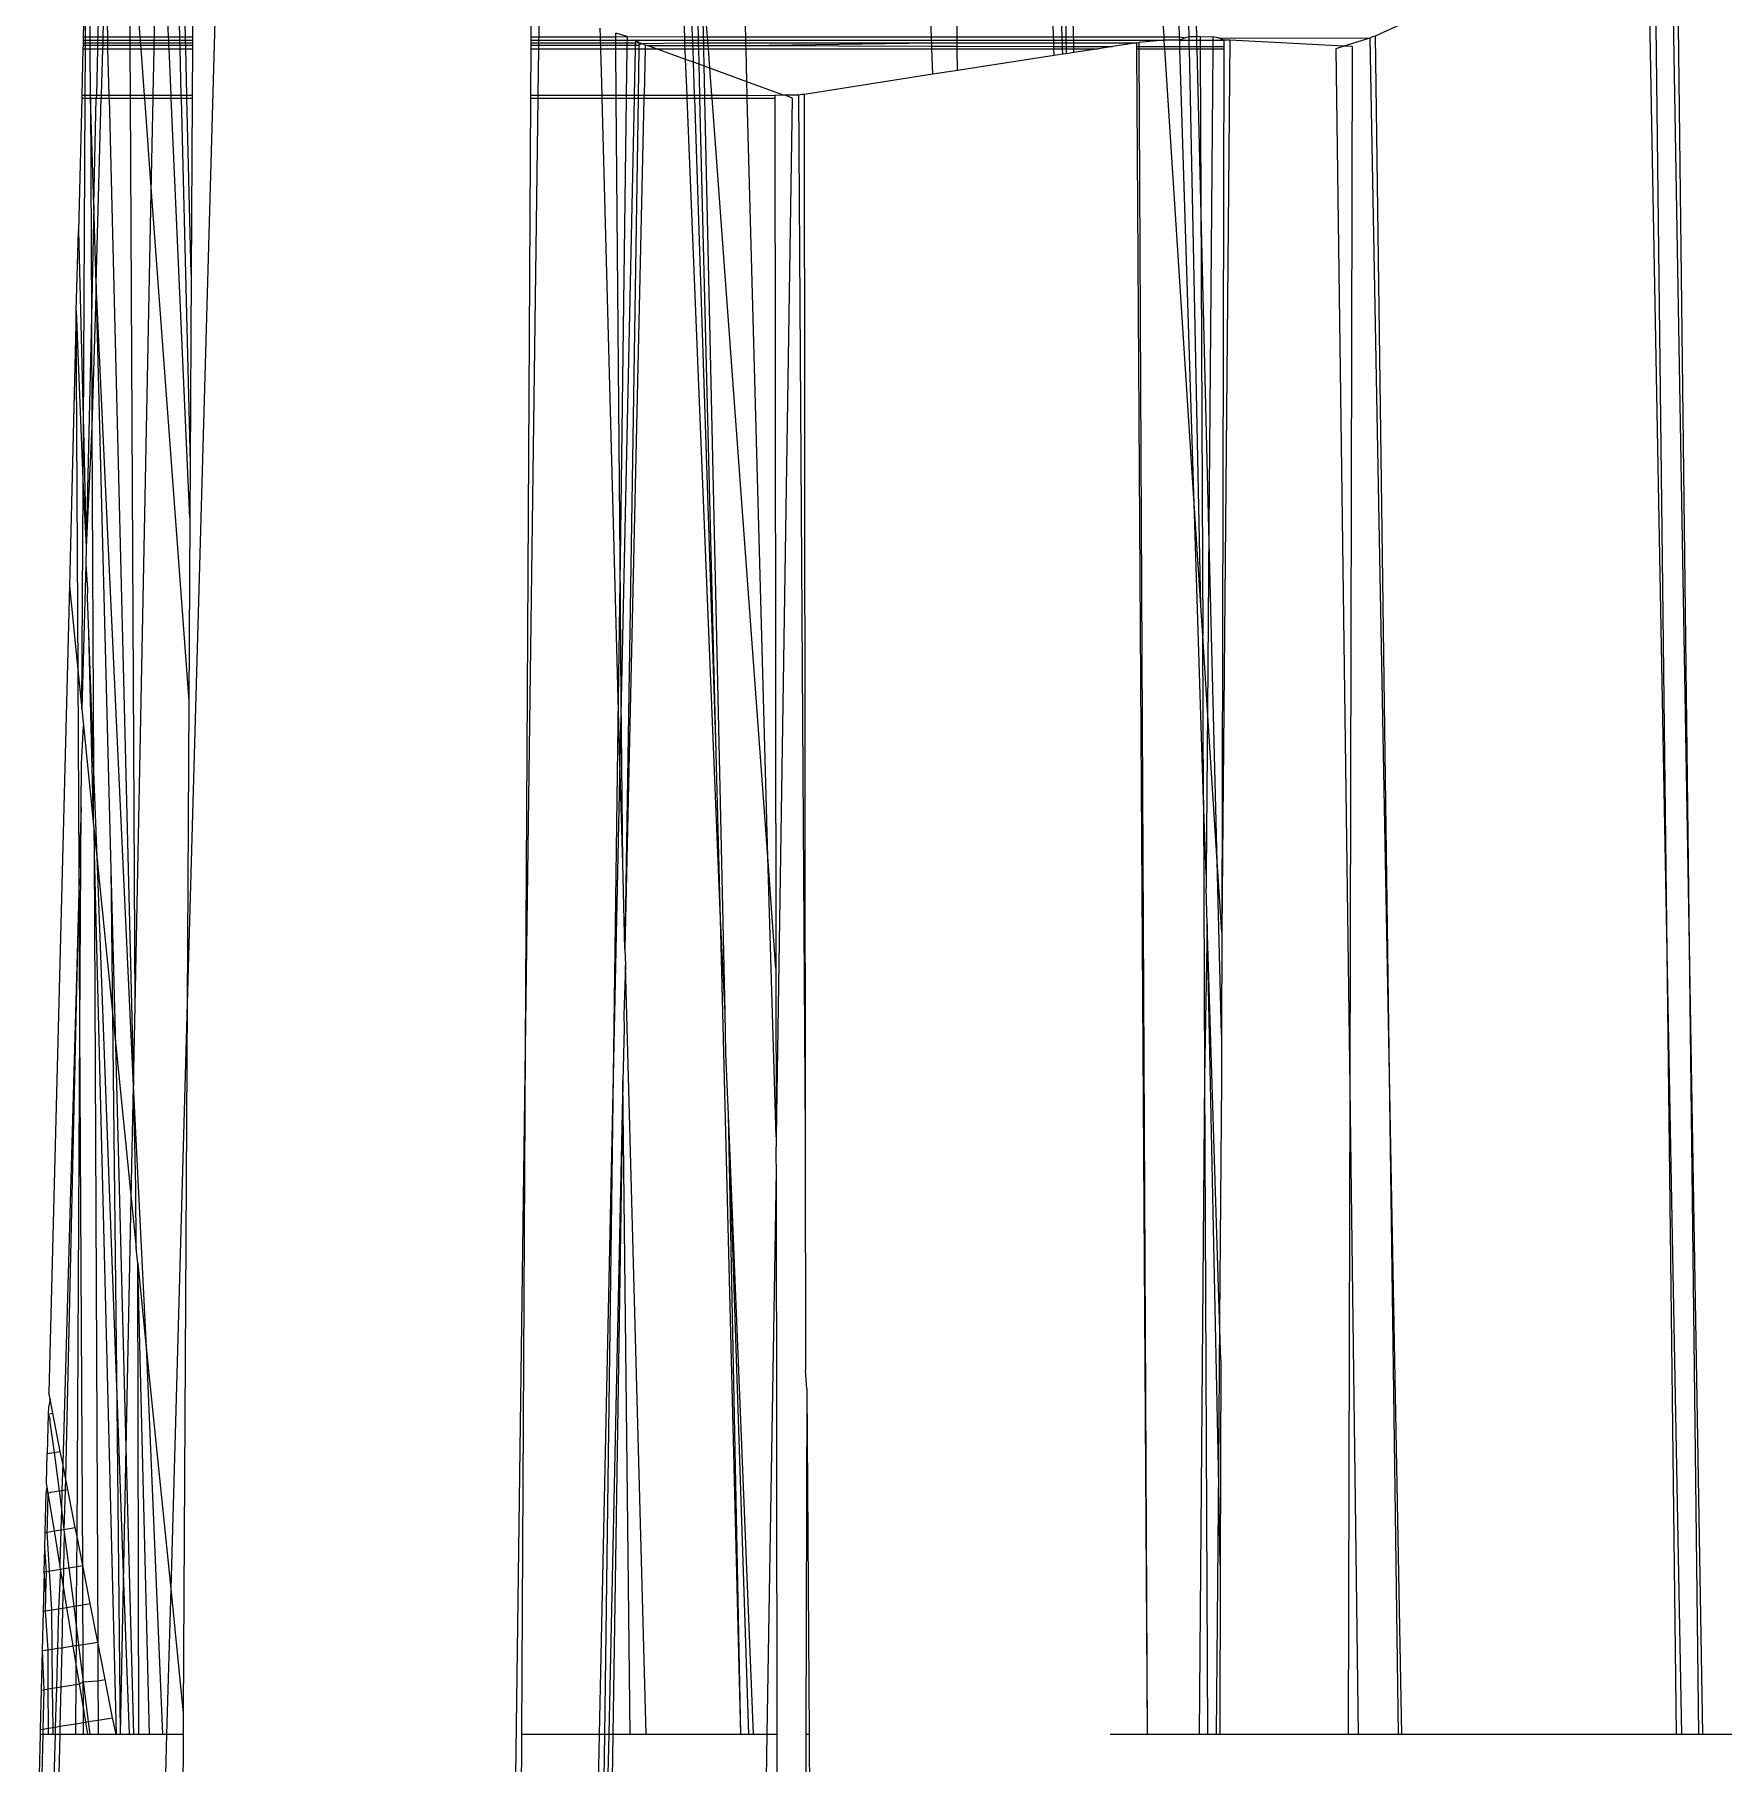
# Model space of a CAD drawing. Extents: x -24961 to 905641, y -154323 to 635957.
# Drawn here: x 396211 to 396237.93, y -143408.36 to -143380.78 of the extents above; entities that cross this region are included whole.
import ezdxf

# ---------------------------------------------------------------- set-up
doc = ezdxf.new("R2010")
doc.units = 0
doc.header["$LTSCALE"] = 1000
doc.header["$MEASUREMENT"] = 0

msp = doc.modelspace()

# ---------------------------------------------------------------- linework, layer by layer
for p, q in [((396237.098, -143378.768), (396237.383, -143395.323)), ((396237.185, -143378.738), (396237.383, -143395.323)), ((396225.302, -143380.821), (396225.23, -143379.066)), ((396225.712, -143380.821), (396225.694, -143378.972)), ((396227.25, -143380.821), (396227.202, -143378.877)), ((396227.386, -143380.821), (396227.322, -143378.877)), ((396227.451, -143380.821), (396227.432, -143378.877)), ((396227.569, -143380.821), (396227.529, -143378.877)), ((396229.01, -143380.821), (396228.884, -143378.877)), ((396229.259, -143380.821), (396229.198, -143378.877)), ((396229.41, -143380.821), (396229.37, -143378.877)), ((396229.532, -143380.821), (396229.483, -143378.877)), ((396236.721, -143378.879), (396237.028, -143395.423)), ((396236.831, -143378.839), (396237.028, -143395.423)), ((396213.897, -143379.78), (396213.432, -143396.238)), ((396221.366, -143380.821), (396221.326, -143379.839)), ((396221.493, -143380.821), (396221.46, -143379.828)), ((396221.585, -143380.821), (396221.559, -143379.797)), ((396221.668, -143380.821), (396221.645, -143379.797)), ((396221.73, -143380.821), (396221.645, -143379.797)), ((396222.339, -143380.821), (396222.308, -143379.656)), ((396211.786, -143380.412), (396211.775, -143380.821)), ((396211.813, -143380.821), (396211.815, -143380.412)), ((396211.884, -143380.821), (396211.882, -143380.412)), ((396212.014, -143380.412), (396212.005, -143380.821)), ((396212.1, -143380.412), (396212.089, -143380.821)), ((396212.165, -143380.821), (396212.155, -143380.412)), ((396212.523, -143380.821), (396212.521, -143380.412)), ((396212.647, -143380.412), (396212.677, -143380.821)), ((396212.909, -143380.821), (396212.917, -143380.412)), ((396213.134, -143380.821), (396213.116, -143380.412)), ((396213.3, -143380.412), (396213.31, -143380.821)), ((396213.405, -143380.821), (396213.395, -143380.412)), ((396213.52, -143380.412), (396213.518, -143380.821)), ((396218.915, -143380.372), (396218.912, -143380.821)), ((396219.044, -143380.372), (396219.038, -143380.821)), ((396220.023, -143380.821), (396220.019, -143380.681)), ((396232.818, -143380.608), (396232.379, -143380.808)), ((396211.77, -143381.01), (396211.752, -143381.749)), ((396211.772, -143380.951), (396211.77, -143381.01)), ((396211.77, -143381.01), (396211.812, -143381.01)), ((396211.773, -143380.916), (396211.772, -143380.951)), ((396211.772, -143380.951), (396211.812, -143380.951)), ((396211.774, -143380.873), (396211.773, -143380.916)), ((396211.773, -143380.916), (396211.812, -143380.916)), ((396211.775, -143380.821), (396211.774, -143380.873)), ((396211.774, -143380.873), (396211.812, -143380.873)), ((396211.775, -143380.821), (396211.813, -143380.821)), ((396211.807, -143381.749), (396211.812, -143381.01)), ((396211.812, -143380.873), (396211.813, -143380.821)), ((396211.812, -143380.873), (396211.884, -143380.873)), ((396211.812, -143380.916), (396211.812, -143380.873)), ((396211.812, -143380.916), (396211.884, -143380.916)), ((396211.812, -143380.951), (396211.812, -143380.916)), ((396211.812, -143380.951), (396211.885, -143380.951)), ((396211.812, -143381.01), (396211.812, -143380.951)), ((396211.812, -143381.01), (396211.885, -143381.01)), ((396211.813, -143380.821), (396211.884, -143380.821)), ((396211.884, -143380.821), (396212.005, -143380.821)), ((396211.884, -143380.873), (396211.884, -143380.821)), ((396211.884, -143380.873), (396212.004, -143380.873)), ((396211.884, -143380.916), (396211.884, -143380.873)), ((396211.885, -143380.951), (396211.884, -143380.916)), ((396211.884, -143380.916), (396212.003, -143380.916)), ((396211.885, -143381.01), (396211.885, -143380.951)), ((396211.885, -143380.951), (396212.002, -143380.951)), ((396211.888, -143381.749), (396211.885, -143381.01)), ((396211.885, -143381.01), (396212.001, -143381.01)), ((396212.001, -143381.01), (396211.984, -143381.749)), ((396212.002, -143380.951), (396212.001, -143381.01)), ((396212.001, -143381.01), (396212.083, -143381.01)), ((396212.003, -143380.916), (396212.002, -143380.951)), ((396212.002, -143380.951), (396212.085, -143380.951)), ((396212.004, -143380.873), (396212.003, -143380.916)), ((396212.003, -143380.916), (396212.086, -143380.916)), ((396212.005, -143380.821), (396212.004, -143380.873)), ((396212.004, -143380.873), (396212.087, -143380.873)), ((396212.005, -143380.821), (396212.089, -143380.821)), ((396212.083, -143381.01), (396212.062, -143381.749)), ((396212.085, -143380.951), (396212.083, -143381.01)), ((396212.083, -143381.01), (396212.169, -143381.01)), ((396212.086, -143380.916), (396212.085, -143380.951)), ((396212.085, -143380.951), (396212.168, -143380.951)), ((396212.087, -143380.873), (396212.086, -143380.916)), ((396212.086, -143380.916), (396212.167, -143380.916)), ((396212.089, -143380.821), (396212.087, -143380.873)), ((396212.087, -143380.873), (396212.166, -143380.873)), ((396212.089, -143380.821), (396212.165, -143380.821)), ((396212.166, -143380.873), (396212.165, -143380.821)), ((396212.165, -143380.821), (396212.523, -143380.821)), ((396212.167, -143380.916), (396212.166, -143380.873)), ((396212.166, -143380.873), (396212.523, -143380.873)), ((396212.168, -143380.951), (396212.167, -143380.916)), ((396212.167, -143380.916), (396212.523, -143380.916)), ((396212.169, -143381.01), (396212.168, -143380.951)), ((396212.168, -143380.951), (396212.523, -143380.951)), ((396212.188, -143381.749), (396212.169, -143381.01)), ((396212.169, -143381.01), (396212.524, -143381.01)), ((396212.523, -143380.873), (396212.523, -143380.821)), ((396212.523, -143380.821), (396212.677, -143380.821)), ((396212.523, -143380.916), (396212.523, -143380.873)), ((396212.523, -143380.873), (396212.681, -143380.873)), ((396212.523, -143380.951), (396212.523, -143380.916)), ((396212.523, -143380.916), (396212.684, -143380.916)), ((396212.524, -143381.01), (396212.523, -143380.951)), ((396212.523, -143380.951), (396212.686, -143380.951)), ((396212.527, -143381.749), (396212.524, -143381.01)), ((396212.524, -143381.01), (396212.691, -143381.01)), ((396212.677, -143380.821), (396212.681, -143380.873)), ((396212.677, -143380.821), (396212.909, -143380.821)), ((396212.681, -143380.873), (396212.684, -143380.916)), ((396212.681, -143380.873), (396212.908, -143380.873)), ((396212.684, -143380.916), (396212.686, -143380.951)), ((396212.684, -143380.916), (396212.907, -143380.916)), ((396212.686, -143380.951), (396212.691, -143381.01)), ((396212.686, -143380.951), (396212.906, -143380.951)), ((396212.691, -143381.01), (396212.745, -143381.749)), ((396212.691, -143381.01), (396212.905, -143381.01)), ((396212.89, -143381.749), (396212.905, -143381.01)), ((396212.905, -143381.01), (396212.906, -143380.951)), ((396212.905, -143381.01), (396213.143, -143381.01)), ((396212.906, -143380.951), (396212.907, -143380.916)), ((396212.906, -143380.951), (396213.14, -143380.951)), ((396212.907, -143380.916), (396212.908, -143380.873)), ((396212.907, -143380.916), (396213.139, -143380.916)), ((396212.908, -143380.873), (396212.909, -143380.821)), ((396212.908, -143380.873), (396213.137, -143380.873)), ((396212.909, -143380.821), (396213.134, -143380.821)), ((396213.137, -143380.873), (396213.134, -143380.821)), ((396213.134, -143380.821), (396213.31, -143380.821)), ((396213.139, -143380.916), (396213.137, -143380.873)), ((396213.137, -143380.873), (396213.311, -143380.873)), ((396213.14, -143380.951), (396213.139, -143380.916)), ((396213.139, -143380.916), (396213.312, -143380.916)), ((396213.143, -143381.01), (396213.14, -143380.951)), ((396213.14, -143380.951), (396213.313, -143380.951)), ((396213.176, -143381.749), (396213.143, -143381.01)), ((396213.143, -143381.01), (396213.315, -143381.01)), ((396213.31, -143380.821), (396213.311, -143380.873)), ((396213.31, -143380.821), (396213.405, -143380.821)), ((396213.311, -143380.873), (396213.312, -143380.916)), ((396213.311, -143380.873), (396213.406, -143380.873)), ((396213.312, -143380.916), (396213.313, -143380.951)), ((396213.312, -143380.916), (396213.407, -143380.916)), ((396213.313, -143380.951), (396213.315, -143381.01)), ((396213.313, -143380.951), (396213.408, -143380.951)), ((396213.315, -143381.01), (396213.333, -143381.749)), ((396213.315, -143381.01), (396213.41, -143381.01)), ((396213.406, -143380.873), (396213.405, -143380.821)), ((396213.405, -143380.821), (396213.518, -143380.821)), ((396213.407, -143380.916), (396213.406, -143380.873)), ((396213.406, -143380.873), (396213.518, -143380.873)), ((396213.408, -143380.951), (396213.407, -143380.916)), ((396213.407, -143380.916), (396213.517, -143380.916)), ((396213.41, -143381.01), (396213.408, -143380.951)), ((396213.408, -143380.951), (396213.517, -143380.951)), ((396213.428, -143381.749), (396213.41, -143381.01)), ((396213.41, -143381.01), (396213.517, -143381.01)), ((396213.517, -143381.01), (396213.513, -143381.749)), ((396213.518, -143380.873), (396213.517, -143380.916)), ((396213.517, -143380.916), (396213.517, -143380.951)), ((396213.517, -143380.951), (396213.517, -143381.01)), ((396213.518, -143380.821), (396213.518, -143380.873)), ((396218.911, -143381.01), (396218.907, -143381.749)), ((396218.912, -143380.916), (396218.911, -143380.951)), ((396218.911, -143380.951), (396219.036, -143380.951)), ((396218.911, -143380.951), (396218.911, -143381.01)), ((396218.911, -143381.01), (396219.035, -143381.01)), ((396218.912, -143380.821), (396219.038, -143380.821)), ((396218.912, -143380.821), (396218.912, -143380.873)), ((396218.912, -143380.873), (396219.037, -143380.873)), ((396218.912, -143380.873), (396218.912, -143380.916)), ((396218.912, -143380.916), (396219.036, -143380.916)), ((396219.035, -143381.01), (396219.025, -143381.749)), ((396219.036, -143380.951), (396219.035, -143381.01)), ((396219.035, -143381.01), (396220.028, -143381.01)), ((396219.037, -143380.873), (396219.036, -143380.916)), ((396219.036, -143380.916), (396220.026, -143380.916)), ((396219.036, -143380.916), (396219.036, -143380.951)), ((396219.036, -143380.951), (396220.027, -143380.951)), ((396219.038, -143380.821), (396219.037, -143380.873)), ((396219.037, -143380.873), (396220.025, -143380.873)), ((396219.038, -143380.821), (396220.023, -143380.821)), ((396220.023, -143380.821), (396220.266, -143380.821)), ((396220.025, -143380.873), (396220.023, -143380.821)), ((396220.026, -143380.916), (396220.025, -143380.873)), ((396220.025, -143380.873), (396220.267, -143380.873)), ((396220.026, -143380.916), (396220.267, -143380.916)), ((396220.027, -143380.951), (396220.026, -143380.916)), ((396220.027, -143380.951), (396220.267, -143380.951)), ((396220.028, -143381.01), (396220.027, -143380.951)), ((396220.028, -143381.01), (396220.268, -143381.01)), ((396220.048, -143381.749), (396220.028, -143381.01)), ((396220.447, -143380.817), (396220.266, -143380.76)), ((396220.266, -143380.821), (396220.266, -143380.76)), ((396220.266, -143380.821), (396220.447, -143380.817)), ((396220.267, -143380.873), (396220.266, -143380.821)), ((396220.267, -143380.916), (396220.267, -143380.873)), ((396220.267, -143380.873), (396220.447, -143380.873)), ((396220.267, -143380.951), (396220.267, -143380.916)), ((396220.267, -143380.916), (396220.446, -143380.916)), ((396220.267, -143380.951), (396220.446, -143380.951)), ((396220.268, -143381.01), (396220.267, -143380.951)), ((396220.274, -143381.749), (396220.268, -143381.01)), ((396220.268, -143381.01), (396220.445, -143381.01)), ((396220.445, -143381.01), (396220.435, -143381.749)), ((396220.446, -143380.951), (396220.445, -143381.01)), ((396220.445, -143381.01), (396220.577, -143381.01)), ((396220.447, -143380.873), (396220.446, -143380.916)), ((396220.446, -143380.916), (396220.579, -143380.916)), ((396220.446, -143380.916), (396220.446, -143380.951)), ((396220.446, -143380.951), (396220.578, -143380.951)), ((396220.447, -143380.817), (396221.366, -143380.821)), ((396220.447, -143380.817), (396220.447, -143380.873)), ((396220.447, -143380.873), (396220.58, -143380.872)), ((396220.577, -143381.01), (396220.561, -143381.749)), ((396220.578, -143380.951), (396220.577, -143381.01)), ((396220.577, -143381.01), (396220.634, -143381.01)), ((396220.579, -143380.916), (396220.578, -143380.951)), ((396220.578, -143380.951), (396220.635, -143380.951)), ((396220.58, -143380.872), (396220.579, -143380.916)), ((396220.579, -143380.916), (396220.636, -143380.908)), ((396220.636, -143380.908), (396220.58, -143380.872)), ((396220.58, -143380.872), (396221.368, -143380.873)), ((396220.634, -143381.01), (396220.623, -143381.749)), ((396220.635, -143380.951), (396220.634, -143381.01)), ((396220.634, -143381.01), (396220.734, -143381.01)), ((396220.636, -143380.908), (396220.635, -143380.951)), ((396220.635, -143380.951), (396220.685, -143380.926)), ((396220.636, -143380.908), (396220.685, -143380.926)), ((396220.685, -143380.926), (396221.369, -143380.916)), ((396220.735, -143380.951), (396220.685, -143380.926)), ((396220.734, -143381.01), (396220.718, -143381.749)), ((396220.735, -143380.951), (396220.734, -143381.01)), ((396220.734, -143381.01), (396220.915, -143381.01)), ((396220.768, -143380.956), (396220.735, -143380.951)), ((396220.915, -143381.01), (396220.768, -143380.956)), ((396220.768, -143380.956), (396221.371, -143380.957)), ((396221.38, -143381.179), (396220.915, -143381.01)), ((396220.915, -143381.01), (396221.373, -143381.01)), ((396221.366, -143380.821), (396221.493, -143380.821)), ((396221.368, -143380.873), (396221.366, -143380.821)), ((396221.368, -143380.873), (396221.495, -143380.873)), ((396221.369, -143380.916), (396221.368, -143380.873)), ((396221.371, -143380.957), (396221.369, -143380.916)), ((396221.369, -143380.916), (396221.496, -143380.916)), ((396221.373, -143381.01), (396221.371, -143380.957)), ((396221.371, -143380.957), (396221.498, -143380.958)), ((396221.38, -143381.179), (396221.373, -143381.01)), ((396221.373, -143381.01), (396221.499, -143381.01)), ((396221.493, -143380.821), (396221.585, -143380.821)), ((396221.495, -143380.873), (396221.493, -143380.821)), ((396221.495, -143380.873), (396221.586, -143380.873)), ((396221.496, -143380.916), (396221.495, -143380.873)), ((396221.498, -143380.958), (396221.496, -143380.916)), ((396221.496, -143380.916), (396221.587, -143380.916)), ((396221.499, -143381.01), (396221.498, -143380.958)), ((396221.498, -143380.958), (396221.588, -143380.958)), ((396221.507, -143381.226), (396221.499, -143381.01)), ((396221.499, -143381.01), (396221.589, -143381.01)), ((396221.585, -143380.821), (396221.668, -143380.821)), ((396221.586, -143380.873), (396221.585, -143380.821)), ((396221.587, -143380.916), (396221.586, -143380.873)), ((396221.586, -143380.873), (396221.669, -143380.873)), ((396221.588, -143380.958), (396221.587, -143380.916)), ((396221.587, -143380.916), (396221.67, -143380.916)), ((396221.589, -143381.01), (396221.588, -143380.958)), ((396221.588, -143380.958), (396221.671, -143380.958)), ((396221.596, -143381.258), (396221.589, -143381.01)), ((396221.589, -143381.01), (396221.672, -143381.01)), ((396221.669, -143380.873), (396221.668, -143380.821)), ((396221.668, -143380.821), (396221.73, -143380.821)), ((396221.67, -143380.916), (396221.669, -143380.873)), ((396221.669, -143380.873), (396221.734, -143380.873)), ((396221.671, -143380.958), (396221.67, -143380.916)), ((396221.67, -143380.916), (396221.737, -143380.916)), ((396221.672, -143381.01), (396221.671, -143380.958)), ((396221.671, -143380.958), (396221.74, -143380.958)), ((396221.678, -143381.288), (396221.672, -143381.01)), ((396221.672, -143381.01), (396221.744, -143381.01)), ((396221.73, -143380.821), (396222.339, -143380.821)), ((396221.734, -143380.873), (396221.73, -143380.821)), ((396221.734, -143380.873), (396222.34, -143380.873)), ((396221.737, -143380.916), (396221.734, -143380.873)), ((396221.74, -143380.958), (396221.737, -143380.916)), ((396221.737, -143380.916), (396222.342, -143380.916)), ((396221.744, -143381.01), (396221.74, -143380.958)), ((396221.74, -143380.958), (396222.343, -143380.96)), ((396221.767, -143381.321), (396221.744, -143381.01)), ((396221.744, -143381.01), (396222.344, -143381.01)), ((396222.339, -143380.821), (396225.302, -143380.821)), ((396222.34, -143380.873), (396222.339, -143380.821)), ((396222.34, -143380.873), (396225.304, -143380.873)), ((396222.342, -143380.916), (396222.34, -143380.873)), ((396222.342, -143380.916), (396225.306, -143380.916)), ((396222.343, -143380.96), (396222.342, -143380.916)), ((396222.343, -143380.96), (396225.306, -143380.916)), ((396222.344, -143381.01), (396222.343, -143380.96)), ((396222.343, -143380.96), (396225.308, -143380.968)), ((396222.358, -143381.537), (396222.344, -143381.01)), ((396222.344, -143381.01), (396225.309, -143381.01)), ((396225.304, -143380.873), (396225.302, -143380.821)), ((396225.302, -143380.821), (396225.712, -143380.821)), ((396225.306, -143380.916), (396225.304, -143380.873)), ((396225.304, -143380.873), (396225.713, -143380.873)), ((396225.308, -143380.968), (396225.306, -143380.916)), ((396225.306, -143380.916), (396225.713, -143380.916)), ((396225.309, -143381.01), (396225.308, -143380.968)), ((396225.308, -143380.968), (396225.714, -143380.969)), ((396225.326, -143381.417), (396225.309, -143381.01)), ((396225.309, -143381.01), (396225.714, -143381.01)), ((396225.713, -143380.873), (396225.712, -143380.821)), ((396225.712, -143380.821), (396227.25, -143380.821)), ((396225.713, -143380.916), (396225.713, -143380.873)), ((396225.713, -143380.873), (396227.252, -143380.873)), ((396225.714, -143380.969), (396225.713, -143380.916)), ((396225.713, -143380.916), (396227.253, -143380.916)), ((396225.714, -143381.01), (396225.714, -143380.969)), ((396225.714, -143380.969), (396227.254, -143380.973)), ((396225.717, -143381.357), (396225.714, -143381.01)), ((396225.714, -143381.01), (396227.255, -143381.01)), ((396227.252, -143380.873), (396227.25, -143380.821)), ((396227.25, -143380.821), (396227.386, -143380.821)), ((396227.253, -143380.916), (396227.252, -143380.873)), ((396227.252, -143380.873), (396227.388, -143380.873)), ((396227.254, -143380.973), (396227.253, -143380.916)), ((396227.253, -143380.916), (396227.39, -143380.916)), ((396227.255, -143381.01), (396227.254, -143380.973)), ((396227.254, -143380.973), (396227.391, -143380.973)), ((396227.258, -143381.119), (396227.255, -143381.01)), ((396227.255, -143381.01), (396227.393, -143381.01)), ((396227.388, -143380.873), (396227.386, -143380.821)), ((396227.386, -143380.821), (396227.451, -143380.821)), ((396227.39, -143380.916), (396227.388, -143380.873)), ((396227.388, -143380.873), (396227.452, -143380.873)), ((396227.391, -143380.973), (396227.39, -143380.916)), ((396227.39, -143380.916), (396227.452, -143380.916)), ((396227.393, -143381.01), (396227.391, -143380.973)), ((396227.391, -143380.973), (396227.453, -143380.973)), ((396227.396, -143381.098), (396227.393, -143381.01)), ((396227.393, -143381.01), (396227.453, -143381.01)), ((396227.452, -143380.873), (396227.451, -143380.821)), ((396227.451, -143380.821), (396227.569, -143380.821)), ((396227.452, -143380.916), (396227.452, -143380.873)), ((396227.452, -143380.873), (396227.57, -143380.873)), ((396227.453, -143380.973), (396227.452, -143380.916)), ((396227.452, -143380.916), (396227.571, -143380.916)), ((396227.453, -143381.01), (396227.453, -143380.973)), ((396227.453, -143380.973), (396227.572, -143380.974)), ((396227.454, -143381.089), (396227.453, -143381.01)), ((396227.453, -143381.01), (396227.572, -143381.01)), ((396227.57, -143380.873), (396227.569, -143380.821)), ((396227.569, -143380.821), (396229.01, -143380.821)), ((396227.571, -143380.916), (396227.57, -143380.873)), ((396227.57, -143380.873), (396229.013, -143380.873)), ((396227.572, -143380.974), (396227.571, -143380.916)), ((396227.571, -143380.916), (396228.57, -143380.916)), ((396227.572, -143381.01), (396227.572, -143380.974)), ((396227.572, -143380.974), (396228.19, -143380.975)), ((396227.574, -143381.07), (396227.572, -143381.01)), ((396227.572, -143381.01), (396227.967, -143381.01)), ((396227.967, -143381.01), (396227.574, -143381.07)), ((396228.19, -143380.975), (396227.967, -143381.01)), ((396228.57, -143380.916), (396228.19, -143380.975)), ((396228.57, -143380.916), (396228.606, -143380.912)), ((396228.57, -143380.916), (396228.57, -143380.975)), ((396228.57, -143380.975), (396228.606, -143380.975)), ((396228.57, -143380.975), (396228.57, -143381.01)), ((396228.57, -143381.01), (396228.607, -143381.01)), ((396228.57, -143381.01), (396228.744, -143407.896)), ((396229.013, -143380.873), (396228.606, -143380.912)), ((396228.606, -143380.912), (396228.606, -143380.975)), ((396228.606, -143380.975), (396229.02, -143380.975)), ((396228.606, -143380.975), (396228.607, -143381.01)), ((396228.607, -143381.01), (396228.744, -143407.896)), ((396228.607, -143381.01), (396229.022, -143381.01)), ((396229.013, -143380.873), (396229.01, -143380.821)), ((396229.01, -143380.821), (396229.259, -143380.821)), ((396229.02, -143380.975), (396229.013, -143380.873)), ((396229.26, -143380.873), (396229.013, -143380.873)), ((396229.02, -143380.975), (396229.263, -143380.975)), ((396229.022, -143381.01), (396229.02, -143380.975)), ((396229.022, -143381.01), (396229.264, -143381.01)), ((396229.49, -143388.262), (396229.022, -143381.01)), ((396229.26, -143380.873), (396229.259, -143380.821)), ((396229.259, -143380.821), (396229.349, -143380.836)), ((396229.349, -143380.836), (396229.26, -143380.873)), ((396229.263, -143380.975), (396229.26, -143380.873)), ((396229.26, -143380.873), (396229.411, -143380.873)), ((396229.264, -143381.01), (396229.263, -143380.975)), ((396229.263, -143380.975), (396229.413, -143380.975)), ((396229.49, -143388.262), (396229.264, -143381.01)), ((396229.264, -143381.01), (396229.414, -143381.01)), ((396229.41, -143380.821), (396229.349, -143380.836)), ((396229.411, -143380.873), (396229.41, -143380.821)), ((396229.532, -143380.821), (396229.41, -143380.821)), ((396229.413, -143380.975), (396229.411, -143380.873)), ((396229.411, -143380.873), (396229.533, -143380.873)), ((396229.414, -143381.01), (396229.413, -143380.975)), ((396229.413, -143380.975), (396229.536, -143380.975)), ((396229.414, -143381.01), (396229.537, -143381.01)), ((396229.596, -143389.889), (396229.414, -143381.01)), ((396229.586, -143380.812), (396229.532, -143380.821)), ((396229.533, -143380.873), (396229.532, -143380.821)), ((396229.536, -143380.975), (396229.533, -143380.873)), ((396229.533, -143380.873), (396229.586, -143380.873)), ((396229.537, -143381.01), (396229.536, -143380.975)), ((396229.536, -143380.975), (396229.586, -143380.975)), ((396229.597, -143383.433), (396229.537, -143381.01)), ((396229.537, -143381.01), (396229.587, -143381.01)), ((396229.586, -143380.812), (396229.586, -143380.873)), ((396229.586, -143380.812), (396229.791, -143380.821)), ((396229.586, -143380.873), (396229.586, -143380.975)), ((396229.586, -143380.873), (396229.79, -143380.873)), ((396229.586, -143380.975), (396229.789, -143380.975)), ((396229.586, -143380.975), (396229.587, -143381.01)), ((396229.587, -143381.01), (396229.597, -143383.433)), ((396229.587, -143381.01), (396229.789, -143381.01)), ((396229.789, -143381.01), (396229.727, -143388.668)), ((396229.79, -143380.873), (396229.789, -143380.975)), ((396229.789, -143380.975), (396229.789, -143381.01)), ((396229.789, -143380.975), (396229.965, -143380.975)), ((396229.789, -143381.01), (396229.965, -143381.01)), ((396229.791, -143380.821), (396229.79, -143380.873)), ((396229.79, -143380.873), (396229.965, -143380.873)), ((396229.872, -143380.837), (396229.791, -143380.821)), ((396229.965, -143380.873), (396229.872, -143380.837)), ((396229.872, -143380.837), (396232.294, -143380.84)), ((396230.06, -143380.873), (396229.932, -143395.1)), ((396229.965, -143381.01), (396229.932, -143395.1)), ((396230.06, -143380.873), (396229.965, -143380.873)), ((396229.965, -143380.873), (396229.965, -143380.975)), ((396229.965, -143380.975), (396229.965, -143381.01)), ((396231.877, -143380.968), (396230.06, -143380.873)), ((396231.877, -143380.968), (396231.748, -143381.01)), ((396231.748, -143381.01), (396231.971, -143397.587)), ((396232.294, -143380.84), (396231.877, -143380.968)), ((396232.01, -143380.975), (396231.877, -143380.968)), ((396232.01, -143380.975), (396231.971, -143397.587)), ((396232.337, -143380.821), (396232.294, -143380.84)), ((396232.294, -143380.84), (396232.602, -143397.385)), ((396232.379, -143380.808), (396232.337, -143380.821)), ((396232.379, -143380.808), (396232.602, -143397.385)), ((396221.403, -143381.749), (396221.38, -143381.179)), ((396221.507, -143381.226), (396221.38, -143381.179)), ((396221.524, -143381.749), (396221.507, -143381.226)), ((396221.596, -143381.258), (396221.507, -143381.226)), ((396221.608, -143381.749), (396221.596, -143381.258)), ((396221.678, -143381.288), (396221.596, -143381.258)), ((396227.258, -143381.119), (396225.717, -143381.357)), ((396227.396, -143381.098), (396227.258, -143381.119)), ((396227.454, -143381.089), (396227.396, -143381.098)), ((396227.574, -143381.07), (396227.454, -143381.089)), ((396221.688, -143381.749), (396221.678, -143381.288)), ((396221.767, -143381.321), (396221.678, -143381.288)), ((396221.799, -143381.749), (396221.767, -143381.321)), ((396222.358, -143381.537), (396221.767, -143381.321)), ((396222.94, -143381.749), (396222.358, -143381.537)), ((396222.364, -143381.749), (396222.358, -143381.537)), ((396225.326, -143381.417), (396223.269, -143381.741)), ((396225.717, -143381.357), (396225.326, -143381.417)), ((396211.75, -143381.799), (396211.697, -143383.913)), ((396211.752, -143381.749), (396211.75, -143381.799)), ((396211.75, -143381.799), (396211.807, -143381.799)), ((396211.752, -143381.749), (396211.807, -143381.749)), ((396211.777, -143387.102), (396211.807, -143381.799)), ((396211.807, -143381.749), (396211.888, -143381.749)), ((396211.807, -143381.799), (396211.807, -143381.749)), ((396211.807, -143381.799), (396211.889, -143381.799)), ((396211.889, -143381.799), (396211.888, -143381.749)), ((396211.888, -143381.749), (396211.984, -143381.749)), ((396211.945, -143383.503), (396211.889, -143381.799)), ((396211.889, -143381.799), (396211.905, -143385.287)), ((396211.889, -143381.799), (396211.983, -143381.799)), ((396211.945, -143383.503), (396211.983, -143381.799)), ((396211.978, -143384.758), (396212.061, -143381.799)), ((396211.984, -143381.749), (396211.983, -143381.799)), ((396211.983, -143381.799), (396212.061, -143381.799)), ((396211.984, -143381.749), (396212.062, -143381.749)), ((396212.062, -143381.749), (396212.061, -143381.799)), ((396212.061, -143381.799), (396212.189, -143381.799)), ((396212.062, -143381.749), (396212.188, -143381.749)), ((396212.189, -143381.799), (396212.188, -143381.749)), ((396212.188, -143381.749), (396212.527, -143381.749)), ((396212.189, -143381.799), (396212.528, -143381.799)), ((396212.189, -143381.799), (396212.575, -143397.55)), ((396212.528, -143381.799), (396212.527, -143381.749)), ((396212.527, -143381.749), (396212.745, -143381.749)), ((396212.528, -143381.799), (396212.749, -143381.799)), ((396212.601, -143396.285), (396212.528, -143381.799)), ((396212.745, -143381.749), (396212.749, -143381.799)), ((396212.745, -143381.749), (396212.89, -143381.749)), ((396212.749, -143381.799), (396212.859, -143383.295)), ((396212.749, -143381.799), (396212.889, -143381.799)), ((396212.859, -143383.295), (396212.889, -143381.799)), ((396212.889, -143381.799), (396212.89, -143381.749)), ((396212.889, -143381.799), (396213.178, -143381.799)), ((396212.89, -143381.749), (396213.176, -143381.749)), ((396213.178, -143381.799), (396213.176, -143381.749)), ((396213.176, -143381.749), (396213.333, -143381.749)), ((396213.475, -143388.495), (396213.178, -143381.799)), ((396213.178, -143381.799), (396213.334, -143381.799)), ((396213.333, -143381.749), (396213.334, -143381.799)), ((396213.333, -143381.749), (396213.428, -143381.749)), ((396213.334, -143381.799), (396213.48, -143387.623)), ((396213.334, -143381.799), (396213.429, -143381.799)), ((396213.429, -143381.799), (396213.428, -143381.749)), ((396213.428, -143381.749), (396213.513, -143381.749)), ((396213.497, -143384.602), (396213.429, -143381.799)), ((396213.429, -143381.799), (396213.513, -143381.799)), ((396213.513, -143381.799), (396213.497, -143384.602)), ((396213.513, -143381.749), (396213.513, -143381.799)), ((396219.025, -143381.799), (396218.823, -143396.95)), ((396218.907, -143381.799), (396218.823, -143396.95)), ((396218.907, -143381.749), (396219.025, -143381.749)), ((396218.907, -143381.749), (396218.907, -143381.799)), ((396218.907, -143381.799), (396219.025, -143381.799)), ((396219.025, -143381.749), (396220.048, -143381.749)), ((396219.025, -143381.749), (396219.025, -143381.799)), ((396219.025, -143381.799), (396220.049, -143381.799)), ((396220.048, -143381.749), (396220.274, -143381.749)), ((396220.049, -143381.799), (396220.048, -143381.749)), ((396220.049, -143381.799), (396220.275, -143381.799)), ((396220.307, -143391.377), (396220.049, -143381.799)), ((396220.275, -143381.799), (396220.274, -143381.749)), ((396220.274, -143381.749), (396220.435, -143381.749)), ((396220.275, -143381.799), (396220.434, -143381.799)), ((396220.336, -143389.149), (396220.275, -143381.799)), ((396220.434, -143381.799), (396220.336, -143389.149)), ((396220.56, -143381.799), (396220.355, -143391.383)), ((396220.622, -143381.799), (396220.414, -143395.367)), ((396220.717, -143381.799), (396220.414, -143395.367)), ((396220.435, -143381.749), (396220.434, -143381.799)), ((396220.434, -143381.799), (396220.56, -143381.799)), ((396220.435, -143381.749), (396220.561, -143381.749)), ((396220.561, -143381.749), (396220.56, -143381.799)), ((396220.56, -143381.799), (396220.622, -143381.799)), ((396220.561, -143381.749), (396220.623, -143381.749)), ((396220.623, -143381.749), (396220.622, -143381.799)), ((396220.622, -143381.799), (396220.717, -143381.799)), ((396220.623, -143381.749), (396220.718, -143381.749)), ((396220.718, -143381.749), (396220.717, -143381.799)), ((396220.717, -143381.799), (396221.405, -143381.799)), ((396220.718, -143381.749), (396221.403, -143381.749)), ((396221.405, -143381.799), (396221.403, -143381.749)), ((396221.403, -143381.749), (396221.524, -143381.749)), ((396221.936, -143394.89), (396221.405, -143381.799)), ((396221.405, -143381.799), (396221.526, -143381.799)), ((396221.526, -143381.799), (396221.524, -143381.749)), ((396221.524, -143381.749), (396221.608, -143381.749)), ((396221.865, -143392.041), (396221.526, -143381.799)), ((396221.526, -143381.799), (396221.609, -143381.799)), ((396221.609, -143381.799), (396221.608, -143381.749)), ((396221.608, -143381.749), (396221.688, -143381.749)), ((396221.865, -143392.041), (396221.609, -143381.799)), ((396221.609, -143381.799), (396221.689, -143381.799)), ((396221.689, -143381.799), (396221.688, -143381.749)), ((396221.688, -143381.749), (396221.799, -143381.749)), ((396222.009, -143396.385), (396221.689, -143381.799)), ((396221.689, -143381.799), (396221.802, -143381.799)), ((396221.802, -143381.799), (396221.799, -143381.749)), ((396221.799, -143381.749), (396222.364, -143381.749)), ((396222.69, -143393.898), (396221.802, -143381.799)), ((396221.802, -143381.799), (396222.365, -143381.799)), ((396222.365, -143381.799), (396222.364, -143381.749)), ((396222.364, -143381.749), (396222.805, -143381.753)), ((396222.69, -143393.898), (396222.365, -143381.799)), ((396222.365, -143381.799), (396222.806, -143381.799)), ((396222.94, -143381.749), (396222.805, -143381.753)), ((396222.805, -143381.753), (396222.806, -143381.799)), ((396222.806, -143381.799), (396222.821, -143395.681)), ((396223.078, -143381.799), (396222.824, -143398.366)), ((396222.969, -143381.749), (396222.94, -143381.749)), ((396223.18, -143381.749), (396222.969, -143381.749)), ((396223.078, -143381.799), (396222.969, -143381.749)), ((396223.232, -143381.741), (396223.18, -143381.749)), ((396223.18, -143381.749), (396223.287, -143398.353)), ((396223.269, -143381.741), (396223.232, -143381.741)), ((396223.269, -143381.741), (396223.287, -143398.353)), ((396212.601, -143396.285), (396212.859, -143383.295)), ((396212.859, -143383.295), (396213.459, -143391.418)), ((396229.727, -143388.668), (396229.597, -143383.433)), ((396229.597, -143383.433), (396229.627, -143390.371)), ((396211.945, -143383.503), (396211.905, -143385.287)), ((396211.978, -143384.758), (396211.945, -143383.503)), ((396211.664, -143385.19), (396211.697, -143383.913)), ((396211.697, -143383.913), (396211.777, -143387.102)), ((396211.978, -143384.758), (396211.913, -143387.035)), ((396212.22, -143394.103), (396211.978, -143384.758)), ((396212.575, -143397.55), (396211.978, -143384.758)), ((396213.497, -143384.602), (396213.48, -143387.623)), ((396211.664, -143385.19), (396211.553, -143389.578)), ((396211.664, -143385.19), (396211.771, -143388.003)), ((396211.693, -143390.969), (396211.664, -143385.19)), ((396211.905, -143385.287), (396211.823, -143388.961)), ((396211.905, -143385.287), (396211.913, -143387.035)), ((396211.913, -143387.035), (396211.823, -143388.961)), ((396211.913, -143387.035), (396211.939, -143392.547)), ((396211.771, -143388.003), (396211.777, -143387.102)), ((396211.777, -143387.102), (396211.823, -143388.961)), ((396213.48, -143387.623), (396213.475, -143388.495)), ((396211.751, -143391.54), (396211.771, -143388.003)), ((396211.771, -143388.003), (396211.823, -143388.961)), ((396229.638, -143392.997), (396229.49, -143388.262)), ((396229.596, -143389.889), (396229.49, -143388.262)), ((396213.475, -143388.495), (396213.459, -143391.418)), ((396229.727, -143388.668), (396229.704, -143391.568)), ((396229.86, -143393.977), (396229.727, -143388.668)), ((396211.823, -143388.961), (396211.817, -143389.237)), ((396211.817, -143389.237), (396211.751, -143391.54)), ((396211.817, -143389.237), (396211.84, -143389.636)), ((396220.336, -143389.149), (396220.307, -143391.377)), ((396220.355, -143391.383), (396220.336, -143389.149)), ((396211.553, -143389.578), (396211.226, -143402.447)), ((396211.553, -143389.578), (396211.693, -143390.969)), ((396211.84, -143389.636), (396211.836, -143389.763)), ((396211.836, -143389.763), (396211.857, -143390.33)), ((396229.627, -143390.371), (396229.596, -143389.889)), ((396211.857, -143390.33), (396211.933, -143393.338)), ((396211.857, -143390.33), (396211.939, -143392.547)), ((396229.704, -143391.568), (396229.627, -143390.371)), ((396229.638, -143392.997), (396229.627, -143390.371)), ((396211.693, -143390.969), (396211.751, -143391.54)), ((396211.709, -143394.074), (396211.693, -143390.969)), ((396213.459, -143391.418), (396213.432, -143396.238)), ((396220.307, -143391.377), (396220.227, -143397.395)), ((396220.334, -143392.384), (396220.307, -143391.377)), ((396220.355, -143391.383), (396220.334, -143392.384)), ((396220.377, -143394.003), (396220.355, -143391.383)), ((396211.751, -143391.54), (396211.779, -143391.813)), ((396229.704, -143391.568), (396229.683, -143394.17)), ((396229.86, -143393.977), (396229.704, -143391.568)), ((396211.746, -143392.418), (396211.779, -143391.813)), ((396211.779, -143391.813), (396211.933, -143393.338)), ((396221.936, -143394.89), (396221.865, -143392.041)), ((396211.742, -143393.112), (396211.746, -143392.418)), ((396211.939, -143392.547), (396211.933, -143393.338)), ((396211.939, -143392.547), (396211.989, -143393.898)), ((396220.334, -143392.384), (396220.227, -143397.395)), ((396220.377, -143394.003), (396220.334, -143392.384)), ((396211.742, -143393.112), (396211.709, -143394.074)), ((396211.722, -143396.618), (396211.742, -143393.112)), ((396229.638, -143392.997), (396229.657, -143397.421)), ((396229.683, -143394.17), (396229.638, -143392.997)), ((396211.933, -143393.338), (396211.944, -143393.446)), ((396211.944, -143393.446), (396211.946, -143393.848)), ((396211.944, -143393.446), (396211.989, -143393.898)), ((396211.946, -143393.848), (396212.298, -143407.896)), ((396211.946, -143393.848), (396212.005, -143406.428)), ((396211.989, -143393.898), (396212.313, -143402.638)), ((396211.989, -143393.898), (396212.246, -143396.435)), ((396222.821, -143395.681), (396222.69, -143393.898)), ((396222.824, -143398.366), (396222.69, -143393.898)), ((396211.71, -143394.25), (396211.709, -143394.074)), ((396212.246, -143396.435), (396212.22, -143394.103)), ((396212.293, -143396.908), (396212.22, -143394.103)), ((396220.414, -143395.367), (396220.377, -143394.003)), ((396229.683, -143394.17), (396229.681, -143394.389)), ((396229.928, -143396.736), (396229.86, -143393.977)), ((396229.932, -143395.1), (396229.86, -143393.977)), ((396211.71, -143394.25), (396211.687, -143395.065)), ((396211.722, -143396.618), (396211.71, -143394.25)), ((396229.699, -143394.973), (396229.681, -143394.389)), ((396211.687, -143395.065), (396211.447, -143403.576)), ((396211.687, -143395.065), (396211.492, -143403.806)), ((396222.261, -143407.896), (396221.936, -143394.89)), ((396222.009, -143396.385), (396221.936, -143394.89)), ((396229.699, -143394.973), (396229.657, -143397.421)), ((396229.896, -143401.28), (396229.699, -143394.973)), ((396229.877, -143403.65), (396229.699, -143394.973)), ((396229.932, -143395.1), (396229.928, -143396.736)), ((396237.383, -143395.323), (396237.533, -143407.896)), ((396237.383, -143395.323), (396237.599, -143407.896)), ((396220.414, -143395.367), (396220.421, -143395.632)), ((396237.028, -143395.423), (396237.177, -143407.896)), ((396237.028, -143395.423), (396237.261, -143407.896)), ((396220.421, -143395.632), (396220.398, -143396.427)), ((396220.751, -143407.896), (396220.421, -143395.632)), ((396222.821, -143395.681), (396222.824, -143398.366)), ((396212.313, -143402.638), (396212.246, -143396.435)), ((396212.246, -143396.435), (396212.293, -143396.908)), ((396212.575, -143397.55), (396212.601, -143396.285)), ((396213.432, -143396.238), (396213.169, -143405.576)), ((396213.432, -143396.238), (396213.37, -143407.561)), ((396220.398, -143396.427), (396220.4, -143396.64)), ((396222.023, -143397.035), (396222.009, -143396.385)), ((396211.675, -143404.742), (396211.722, -143396.618)), ((396211.766, -143405.205), (396211.722, -143396.618)), ((396220.4, -143396.64), (396220.382, -143397.474)), ((396212.293, -143396.908), (396212.54, -143399.345)), ((396212.46, -143403.326), (396212.293, -143396.908)), ((396218.823, -143396.95), (396218.602, -143413.527)), ((396218.823, -143396.95), (396218.762, -143407.896)), ((396229.928, -143396.736), (396229.927, -143397.473)), ((396222.063, -143398.016), (396222.023, -143397.035)), ((396212.54, -143399.345), (396212.575, -143397.55)), ((396212.615, -143399.169), (396212.575, -143397.55)), ((396212.791, -143401.835), (396212.575, -143397.55)), ((396220.227, -143397.395), (396220.002, -143407.896)), ((396220.227, -143397.395), (396220.087, -143407.896)), ((396220.382, -143397.474), (396220.159, -143407.896)), ((396220.382, -143397.474), (396220.222, -143407.896)), ((396220.494, -143407.896), (396220.382, -143397.474)), ((396229.657, -143397.421), (396229.572, -143407.896)), ((396229.657, -143397.421), (396229.702, -143407.896)), ((396229.927, -143397.473), (396229.896, -143401.28)), ((396232.602, -143397.385), (396232.743, -143407.896)), ((396232.602, -143397.385), (396232.798, -143407.896)), ((396231.971, -143397.587), (396231.947, -143407.896)), ((396231.971, -143397.587), (396232.109, -143407.896)), ((396222.261, -143407.896), (396222.063, -143398.016)), ((396222.39, -143407.896), (396222.063, -143398.016)), ((396222.463, -143407.896), (396222.063, -143398.016)), ((396222.824, -143398.366), (396222.819, -143398.693)), ((396223.287, -143398.353), (396223.292, -143402.089)), ((396222.825, -143398.903), (396222.678, -143407.896)), ((396222.819, -143398.693), (396222.825, -143398.903)), ((396222.825, -143398.903), (396222.835, -143407.896)), ((396212.62, -143400.141), (396212.615, -143399.169)), ((396212.46, -143403.326), (396212.54, -143399.345)), ((396212.54, -143399.345), (396212.62, -143400.141)), ((396212.645, -143400.388), (396212.62, -143400.141)), ((396212.659, -143407.896), (396212.645, -143400.388)), ((396212.829, -143407.896), (396212.645, -143400.388)), ((396212.645, -143400.388), (396212.791, -143401.835)), ((396229.896, -143401.28), (396229.877, -143403.65)), ((396229.916, -143401.929), (396229.896, -143401.28)), ((396212.791, -143401.835), (396213.169, -143405.576)), ((396213.046, -143407.896), (396212.791, -143401.835)), ((396229.916, -143401.929), (396229.908, -143405.199)), ((396223.314, -143402.388), (396223.292, -143402.089)), ((396211.247, -143402.553), (396211.226, -143402.447)), ((396223.314, -143402.388), (396223.298, -143407.896)), ((396223.314, -143402.388), (396223.349, -143407.896)), ((396211.217, -143402.789), (396211.201, -143403.418)), ((396211.22, -143402.687), (396211.217, -143402.789)), ((396211.217, -143402.789), (396211.291, -143402.777)), ((396211.217, -143402.789), (396211.242, -143402.858)), ((396211.247, -143402.553), (396211.22, -143402.687)), ((396211.291, -143402.777), (396211.247, -143402.553)), ((396211.409, -143403.384), (396211.291, -143402.777)), ((396212.369, -143407.896), (396212.313, -143402.638)), ((396212.313, -143402.638), (396212.417, -143405.475)), ((396211.242, -143402.858), (396211.24, -143402.918)), ((396211.24, -143402.918), (396211.31, -143403.4)), ((396212.417, -143405.475), (396212.46, -143403.326)), ((396212.579, -143407.896), (396212.46, -143403.326)), ((396211.189, -143403.893), (396211.201, -143403.418)), ((396211.201, -143403.418), (396211.31, -143403.4)), ((396211.31, -143403.4), (396211.409, -143403.384)), ((396211.31, -143403.4), (396211.388, -143404.014)), ((396211.447, -143403.576), (396211.409, -143403.384)), ((396211.447, -143403.576), (396211.435, -143404.006)), ((396211.492, -143403.806), (396211.447, -143403.576)), ((396211.2, -143403.957), (396211.189, -143403.893)), ((396211.492, -143403.806), (396211.488, -143403.998)), ((396211.528, -143403.991), (396211.492, -143403.806)), ((396229.877, -143403.65), (396229.843, -143407.896)), ((396229.908, -143405.199), (396229.877, -143403.65)), ((396211.169, -143404.676), (396211.185, -143404.047)), ((396211.185, -143404.047), (396211.2, -143403.957)), ((396211.185, -143404.047), (396211.215, -143404.049)), ((396211.215, -143404.049), (396211.2, -143403.957)), ((396211.203, -143404.522), (396211.215, -143404.049)), ((396211.215, -143404.049), (396211.252, -143404.036)), ((396211.314, -143404.652), (396211.215, -143404.049)), ((396211.252, -143404.036), (396211.388, -143404.014)), ((396211.388, -143404.014), (396211.435, -143404.006)), ((396211.388, -143404.014), (396211.426, -143404.314)), ((396211.435, -143404.006), (396211.426, -143404.314)), ((396211.435, -143404.006), (396211.488, -143403.998)), ((396211.488, -143403.998), (396211.466, -143404.628)), ((396211.488, -143403.998), (396211.528, -143403.991)), ((396211.647, -143404.598), (396211.528, -143403.991)), ((396211.426, -143404.314), (396211.417, -143404.636)), ((396211.426, -143404.314), (396211.466, -143404.628)), ((396211.163, -143404.922), (396211.169, -143404.676)), ((396211.169, -143404.676), (396211.201, -143404.671)), ((396211.201, -143404.671), (396211.203, -143404.568)), ((396211.201, -143404.671), (396211.314, -143404.652)), ((396211.273, -143405.912), (396211.201, -143404.671)), ((396211.203, -143404.568), (396211.203, -143404.522)), ((396211.314, -143404.652), (396211.417, -143404.636)), ((396211.402, -143405.186), (396211.314, -143404.652)), ((396211.417, -143404.636), (396211.402, -143405.186)), ((396211.417, -143404.636), (396211.466, -143404.628)), ((396211.472, -143404.679), (396211.46, -143405.255)), ((396211.466, -143404.628), (396211.647, -143404.598)), ((396211.466, -143404.628), (396211.472, -143404.679)), ((396211.472, -143404.679), (396211.544, -143405.241)), ((396211.675, -143404.742), (396211.647, -143404.598)), ((396211.153, -143405.305), (396211.163, -143404.922)), ((396211.187, -143405.3), (396211.163, -143404.922)), ((396211.672, -143405.22), (396211.675, -143404.742)), ((396211.766, -143405.205), (396211.675, -143404.742)), ((396211.187, -143405.3), (396211.414, -143405.262)), ((396211.414, -143405.262), (396211.382, -143405.894)), ((396211.414, -143405.262), (396211.402, -143405.186)), ((396211.414, -143405.262), (396211.46, -143405.255)), ((396211.454, -143405.505), (396211.414, -143405.262)), ((396211.46, -143405.255), (396211.454, -143405.505)), ((396211.46, -143405.255), (396211.544, -143405.241)), ((396211.544, -143405.241), (396211.672, -143405.22)), ((396211.544, -143405.241), (396211.622, -143405.855)), ((396211.669, -143405.847), (396211.672, -143405.22)), ((396211.672, -143405.22), (396211.766, -143405.205)), ((396211.884, -143405.812), (396211.766, -143405.205)), ((396211.768, -143405.831), (396211.766, -143405.205)), ((396229.908, -143405.199), (396229.902, -143407.896)), ((396211.153, -143405.305), (396211.137, -143405.934)), ((396211.153, -143405.305), (396211.187, -143405.3)), ((396211.177, -143405.66), (396211.153, -143405.305)), ((396211.177, -143405.66), (396211.187, -143405.3)), ((396211.454, -143405.505), (396211.446, -143405.884)), ((396211.514, -143405.873), (396211.454, -143405.505)), ((396212.369, -143407.896), (396212.417, -143405.475)), ((396212.417, -143405.475), (396212.507, -143407.896)), ((396211.173, -143405.928), (396211.178, -143405.686)), ((396211.178, -143405.686), (396211.177, -143405.66)), ((396211.669, -143405.847), (396211.768, -143405.831)), ((396211.768, -143405.831), (396211.884, -143405.812)), ((396211.771, -143406.464), (396211.768, -143405.831)), ((396212.005, -143406.428), (396211.884, -143405.812)), ((396213.169, -143405.576), (396213.104, -143407.896)), ((396213.169, -143405.576), (396213.37, -143407.561)), ((396211.137, -143405.934), (396211.121, -143406.563)), ((396211.137, -143405.934), (396211.173, -143405.928)), ((396211.173, -143405.928), (396211.273, -143405.912)), ((396211.214, -143406.549), (396211.173, -143405.928)), ((396211.273, -143405.912), (396211.382, -143405.894)), ((396211.279, -143406.539), (396211.273, -143405.912)), ((396211.382, -143405.894), (396211.364, -143406.526)), ((396211.382, -143405.894), (396211.446, -143405.884)), ((396211.446, -143405.884), (396211.431, -143406.516)), ((396211.446, -143405.884), (396211.514, -143405.873)), ((396211.514, -143405.873), (396211.622, -143405.855)), ((396211.615, -143406.487), (396211.514, -143405.873)), ((396211.622, -143405.855), (396211.669, -143405.847)), ((396211.622, -143405.855), (396211.667, -143406.211)), ((396211.667, -143406.211), (396211.669, -143405.847)), ((396211.665, -143406.48), (396211.667, -143406.211)), ((396211.667, -143406.211), (396211.7, -143406.474)), ((396211.121, -143406.563), (396211.106, -143407.192)), ((396211.121, -143406.563), (396211.214, -143406.549)), ((396211.121, -143406.563), (396211.144, -143407.186)), ((396211.214, -143406.549), (396211.279, -143406.539)), ((396211.217, -143407.174), (396211.214, -143406.549)), ((396211.279, -143406.539), (396211.364, -143406.526)), ((396211.286, -143407.163), (396211.279, -143406.539)), ((396211.364, -143406.526), (396211.346, -143407.153)), ((396211.364, -143406.526), (396211.431, -143406.516)), ((396211.431, -143406.516), (396211.417, -143407.141)), ((396211.431, -143406.516), (396211.615, -143406.487)), ((396211.615, -143406.487), (396211.665, -143406.48)), ((396211.663, -143406.781), (396211.615, -143406.487)), ((396211.663, -143406.781), (396211.665, -143406.48)), ((396211.665, -143406.48), (396211.7, -143406.474)), ((396211.7, -143406.474), (396211.771, -143406.464)), ((396211.7, -143406.474), (396211.775, -143407.062)), ((396211.771, -143406.464), (396212.005, -143406.428)), ((396211.775, -143407.062), (396211.771, -143406.464)), ((396212.005, -143406.428), (396212.008, -143407.045)), ((396212.122, -143407.026), (396212.005, -143406.428)), ((396211.662, -143407.101), (396211.663, -143406.781)), ((396211.715, -143407.093), (396211.663, -143406.781)), ((396211.106, -143407.192), (396211.09, -143407.821)), ((396211.106, -143407.192), (396211.144, -143407.186)), ((396211.144, -143407.186), (396211.13, -143407.814)), ((396211.144, -143407.186), (396211.217, -143407.174)), ((396211.217, -143407.174), (396211.286, -143407.163)), ((396211.221, -143407.8), (396211.217, -143407.174)), ((396211.286, -143407.163), (396211.346, -143407.153)), ((396211.293, -143407.788), (396211.286, -143407.163)), ((396211.346, -143407.153), (396211.328, -143407.782)), ((396211.346, -143407.153), (396211.417, -143407.141)), ((396211.417, -143407.141), (396211.403, -143407.77)), ((396211.417, -143407.141), (396211.662, -143407.101)), ((396211.658, -143407.728), (396211.662, -143407.101)), ((396211.662, -143407.101), (396211.715, -143407.093)), ((396211.715, -143407.093), (396211.775, -143407.062)), ((396211.777, -143407.471), (396211.715, -143407.093)), ((396211.775, -143407.062), (396212.008, -143407.045)), ((396211.777, -143407.471), (396211.775, -143407.062)), ((396211.775, -143407.062), (396211.855, -143407.696)), ((396212.008, -143407.045), (396212.122, -143407.026)), ((396212.008, -143407.045), (396212.011, -143407.671)), ((396212.241, -143407.633), (396212.122, -143407.026)), ((396211.778, -143407.709), (396211.777, -143407.471)), ((396211.815, -143407.703), (396211.777, -143407.471)), ((396211.403, -143407.77), (396211.658, -143407.728)), ((396211.657, -143407.896), (396211.658, -143407.728)), ((396211.658, -143407.728), (396211.778, -143407.709)), ((396211.778, -143407.709), (396211.815, -143407.703)), ((396211.779, -143407.896), (396211.778, -143407.709)), ((396211.815, -143407.703), (396211.855, -143407.696)), ((396211.846, -143407.896), (396211.815, -143407.703)), ((396211.855, -143407.696), (396212.011, -143407.671)), ((396211.855, -143407.696), (396211.88, -143407.896)), ((396212.011, -143407.671), (396212.241, -143407.633)), ((396212.011, -143407.671), (396212.012, -143407.896)), ((396212.298, -143407.896), (396212.241, -143407.633)), ((396213.37, -143407.561), (396213.368, -143407.896)), ((396211.088, -143407.896), (396210.998, -143411.409)), ((396211.128, -143407.896), (396211.049, -143411.437)), ((396211.09, -143407.821), (396211.088, -143407.896)), ((396211.088, -143407.896), (396211.128, -143407.896)), ((396211.09, -143407.821), (396211.13, -143407.814)), ((396211.13, -143407.814), (396211.128, -143407.896)), ((396211.128, -143407.896), (396211.221, -143407.896)), ((396211.13, -143407.814), (396211.221, -143407.8)), ((396211.221, -143407.8), (396211.293, -143407.788)), ((396211.221, -143407.896), (396211.221, -143407.8)), ((396211.221, -143407.896), (396211.294, -143407.896)), ((396211.325, -143407.896), (396211.223, -143411.523)), ((396211.293, -143407.788), (396211.328, -143407.782)), ((396211.294, -143407.896), (396211.293, -143407.788)), ((396211.294, -143407.896), (396211.325, -143407.896)), ((396211.401, -143407.896), (396211.318, -143411.58)), ((396211.328, -143407.782), (396211.325, -143407.896)), ((396211.325, -143407.896), (396211.401, -143407.896)), ((396211.328, -143407.782), (396211.403, -143407.77)), ((396211.403, -143407.77), (396211.401, -143407.896)), ((396211.401, -143407.896), (396211.657, -143407.896)), ((396211.657, -143407.896), (396211.779, -143407.896)), ((396211.779, -143407.896), (396211.846, -143407.896)), ((396211.846, -143407.896), (396211.88, -143407.896)), ((396211.88, -143407.896), (396212.012, -143407.896)), ((396212.012, -143407.896), (396212.298, -143407.896)), ((396212.298, -143407.896), (396212.369, -143407.896)), ((396212.369, -143407.896), (396212.507, -143407.896)), ((396212.507, -143407.896), (396212.579, -143407.896)), ((396212.579, -143407.896), (396212.659, -143407.896)), ((396212.659, -143407.896), (396212.829, -143407.896)), ((396212.829, -143407.896), (396213.046, -143407.896)), ((396213.104, -143407.896), (396212.968, -143412.695)), ((396213.046, -143407.896), (396213.104, -143407.896)), ((396213.104, -143407.896), (396213.368, -143407.896)), ((396213.368, -143407.896), (396213.34, -143412.844)), ((396218.762, -143407.896), (396218.731, -143413.556)), ((396218.762, -143407.896), (396220.002, -143407.896)), ((396220.002, -143407.896), (396219.873, -143413.918)), ((396220.002, -143407.896), (396220.087, -143407.896)), ((396220.087, -143407.896), (396220.006, -143413.973)), ((396220.159, -143407.896), (396220.006, -143413.973)), ((396220.087, -143407.896), (396220.159, -143407.896)), ((396220.222, -143407.896), (396220.128, -143414.04)), ((396220.159, -143407.896), (396220.222, -143407.896)), ((396220.222, -143407.896), (396220.494, -143407.896)), ((396220.494, -143407.896), (396220.751, -143407.896)), ((396220.751, -143407.896), (396222.261, -143407.896)), ((396222.261, -143407.896), (396222.39, -143407.896)), ((396222.39, -143407.896), (396222.463, -143407.896)), ((396222.463, -143407.896), (396222.678, -143407.896)), ((396222.678, -143407.896), (396222.57, -143414.932)), ((396222.678, -143407.896), (396222.835, -143407.896)), ((396222.835, -143407.896), (396222.843, -143414.958)), ((396223.298, -143407.896), (396223.349, -143407.896)), ((396223.298, -143407.896), (396223.306, -143414.958)), ((396223.349, -143407.896), (396223.395, -143414.958)), ((396228.149, -143407.896), (396228.744, -143407.896)), ((396228.744, -143407.896), (396229.572, -143407.896)), ((396229.572, -143407.896), (396229.702, -143407.896)), ((396229.702, -143407.896), (396229.843, -143407.896)), ((396229.843, -143407.896), (396229.902, -143407.896)), ((396229.902, -143407.896), (396231.947, -143407.896)), ((396231.947, -143407.896), (396232.109, -143407.896)), ((396232.109, -143407.896), (396232.743, -143407.896)), ((396232.743, -143407.896), (396232.798, -143407.896)), ((396232.798, -143407.896), (396237.177, -143407.896)), ((396237.177, -143407.896), (396237.261, -143407.896)), ((396237.261, -143407.896), (396237.533, -143407.896)), ((396237.533, -143407.896), (396237.599, -143407.896)), ((396237.599, -143407.896), (396239.71, -143407.896))]:
    msp.add_line(p, q)

doc.saveas('drawing.dxf')
